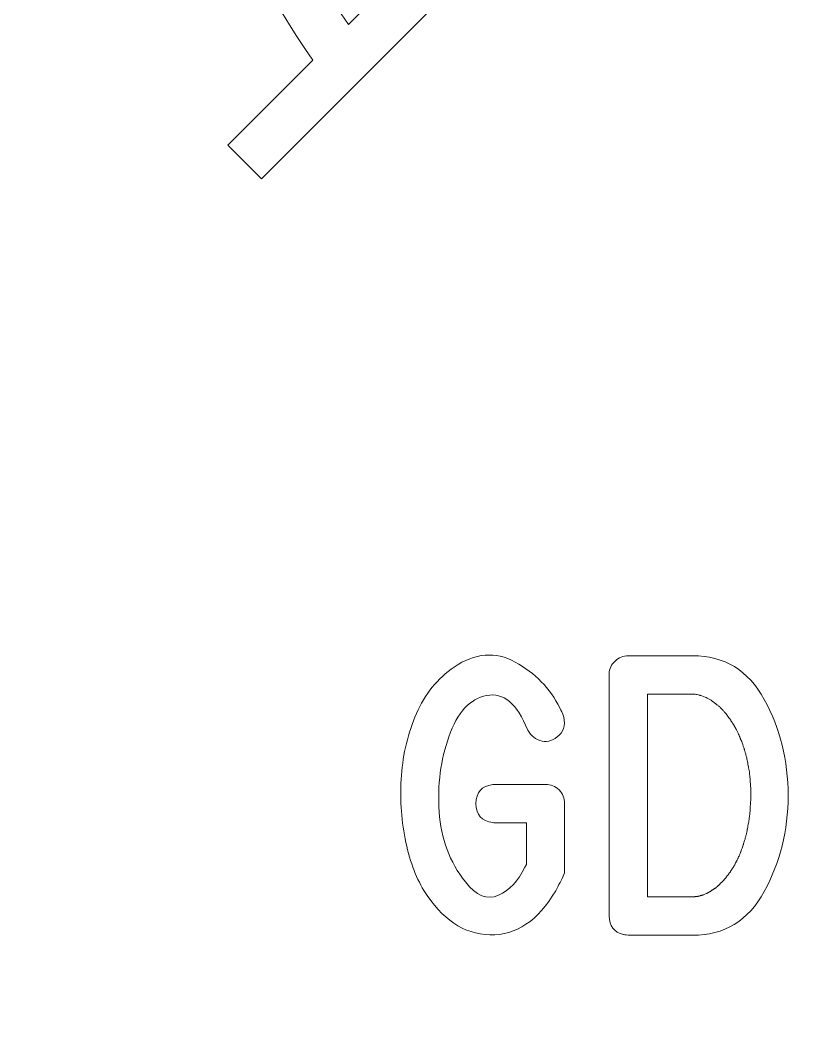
# Model space of a CAD drawing. Header units: millimetres. Extents: x -86 to 60, y -135 to 365.
# Drawn here: x -59.54 to -51.63, y 223.8 to 234.04 of the extents above; entities that cross this region are included whole.
import ezdxf

# ---------------------------------------------------------------- set-up
doc = ezdxf.new("R2010")
doc.units = ezdxf.units.MM
doc.header["$MEASUREMENT"] = 0
doc.layers.add('Cuts', color=7, linetype='Continuous', plot=False)
doc.layers.add('Engrave', color=7, linetype='Continuous')

msp = doc.modelspace()

# ---------------------------------------------------------------- linework, layer by layer
at = {"layer": 'Cuts', "color": 250, "lineweight": 9}
msp.add_open_spline([(57.4748, 154.4568), (57.8729, 154.4566), (58.2545, 154.2982), (58.5358, 154.0166), (58.5358, 154.0166), (58.8172, 153.7349), (58.975, 153.3549), (58.9748, 152.9568), (58.9748, 152.9568), (58.9748, 152.9568), (58.9748, 148.9068), (58.9748, 148.9068), (58.9748, 148.9068), (58.9745, 148.5088), (58.8162, 148.1271), (58.5345, 147.8458), (58.5345, 147.8458), (58.2528, 147.5645), (57.8729, 147.4066), (57.4748, 147.4068), (57.4748, 147.4068), (57.4748, 147.4068), (50.5123, 147.4068), (50.5123, 147.4068), (50.5123, 147.4068), (50.1147, 147.4071), (49.7333, 147.2494), (49.452, 146.9685), (49.452, 146.9685), (49.1707, 146.6875), (49.0125, 146.3044), (49.0123, 145.9068), (49.0123, 145.9068), (49.0123, 145.9068), (49.0123, 129.4193), (49.0123, 129.4193), (49.0123, 129.4193), (49.012, 129.0213), (48.8537, 128.6396), (48.572, 128.3583), (48.572, 128.3583), (48.2903, 128.077), (47.9104, 127.9191), (47.5123, 127.9193), (47.5123, 127.9193), (47.5123, 127.9193), (-74.0127, 127.9193), (-74.0127, 127.9193), (-74.0127, 127.9193), (-74.4108, 127.9196), (-74.7925, 128.078), (-75.0738, 128.3596), (-75.0738, 128.3596), (-75.3551, 128.6413), (-75.513, 129.0213), (-75.5127, 129.4193), (-75.5127, 129.4193), (-75.5127, 129.4193), (-75.5127, 160.4568), (-75.5127, 160.4568), (-75.5127, 160.4568), (-75.5117, 162.0471), (-76.1425, 163.5727), (-77.2663, 164.6979), (-77.2663, 164.6979), (-78.3901, 165.8231), (-79.9224, 166.4558), (-81.5127, 166.4568), (-81.5127, 166.4568), (-81.5127, 166.4568), (-83.9752, 166.4568), (-83.9752, 166.4568), (-83.9752, 166.4568), (-84.3733, 166.4571), (-84.755, 166.6155), (-85.0363, 166.8971), (-85.0363, 166.8971), (-85.3176, 167.1788), (-85.4755, 167.5588), (-85.4752, 167.9568), (-85.4752, 167.9568), (-85.4752, 167.9568), (-85.4752, 210.1068), (-85.4752, 210.1068), (-85.4752, 210.1068), (-85.475, 210.5049), (-85.3166, 210.8866), (-85.0349, 211.1679), (-85.0349, 211.1679), (-84.7533, 211.4492), (-84.3733, 211.6071), (-83.9752, 211.6068), (-83.9752, 211.6068), (-83.9752, 211.6068), (-81.5127, 211.6068), (-81.5127, 211.6068), (-81.5127, 211.6068), (-79.9224, 211.6058), (-78.3969, 212.2366), (-77.2716, 213.3604), (-77.2716, 213.3604), (-76.1464, 214.4842), (-75.5137, 216.0166), (-75.5127, 217.6068), (-75.5127, 217.6068), (-75.5127, 217.6068), (-75.5127, 248.6443), (-75.5127, 248.6443), (-75.5127, 248.6443), (-75.5125, 249.0424), (-75.3541, 249.4241), (-75.0724, 249.7054), (-75.0724, 249.7054), (-74.7908, 249.9867), (-74.4108, 250.1446), (-74.0127, 250.1443), (-74.0127, 250.1443), (-74.0127, 250.1443), (47.5123, 250.1443), (47.5123, 250.1443), (47.5123, 250.1443), (47.9104, 250.1441), (48.292, 249.9857), (48.5733, 249.7041), (48.5733, 249.7041), (48.8547, 249.4224), (49.0125, 249.0424), (49.0123, 248.6443), (49.0123, 248.6443), (49.0123, 248.6443), (49.0123, 217.6068), (49.0123, 217.6068), (49.0123, 217.6068), (49.0113, 216.0166), (49.6421, 214.491), (50.7659, 213.3658), (50.7659, 213.3658), (51.8897, 212.2406), (53.422, 211.6079), (55.0123, 211.6068), (55.0123, 211.6068), (55.0123, 211.6068), (57.4748, 211.6068), (57.4748, 211.6068), (57.4748, 211.6068), (57.8729, 211.6066), (58.2545, 211.4482), (58.5358, 211.1666), (58.5358, 211.1666), (58.8172, 210.8849), (58.975, 210.5049), (58.9748, 210.1068), (58.9748, 210.1068), (58.9748, 210.1068), (58.9748, 167.9568), (58.9748, 167.9568), (58.9748, 167.9568), (58.9745, 167.5588), (58.8162, 167.1771), (58.5345, 166.8958), (58.5345, 166.8958), (58.2528, 166.6145), (57.8729, 166.4566), (57.4748, 166.4568), (57.4748, 166.4568), (57.4748, 166.4568), (55.0123, 166.4568), (55.0123, 166.4568), (55.0123, 166.4568), (53.422, 166.4579), (51.8964, 165.8271), (50.7712, 164.7033), (50.7712, 164.7033), (49.646, 163.5795), (49.0133, 162.0471), (49.0123, 160.4568), (49.0123, 160.4568), (49.0123, 160.4568), (49.0123, 155.9568), (49.0123, 155.9568), (49.0123, 155.9568), (49.012, 155.5593), (49.1697, 155.1779), (49.4507, 154.8966), (49.4507, 154.8966), (49.7316, 154.6153), (50.1147, 154.4571), (50.5123, 154.4568), (50.5123, 154.4568), (50.5123, 154.4568), (57.4748, 154.4568), (57.4748, 154.4568)], degree=3, knots=[0, 0, 0, 0, 0.0204082, 0.0204082, 0.0204082, 0.0204082, 0.0408163, 0.0408163, 0.0408163, 0.0408163, 0.0612245, 0.0612245, 0.0612245, 0.0612245, 0.0816327, 0.0816327, 0.0816327, 0.0816327, 0.1020408, 0.1020408, 0.1020408, 0.1020408, 0.122449, 0.122449, 0.122449, 0.122449, 0.1428571, 0.1428571, 0.1428571, 0.1428571, 0.1632653, 0.1632653, 0.1632653, 0.1632653, 0.1836735, 0.1836735, 0.1836735, 0.1836735, 0.2040816, 0.2040816, 0.2040816, 0.2040816, 0.2244898, 0.2244898, 0.2244898, 0.2244898, 0.244898, 0.244898, 0.244898, 0.244898, 0.2653061, 0.2653061, 0.2653061, 0.2653061, 0.2857143, 0.2857143, 0.2857143, 0.2857143, 0.3061224, 0.3061224, 0.3061224, 0.3061224, 0.3265306, 0.3265306, 0.3265306, 0.3265306, 0.3469388, 0.3469388, 0.3469388, 0.3469388, 0.3673469, 0.3673469, 0.3673469, 0.3673469, 0.3877551, 0.3877551, 0.3877551, 0.3877551, 0.4081633, 0.4081633, 0.4081633, 0.4081633, 0.4285714, 0.4285714, 0.4285714, 0.4285714, 0.4489796, 0.4489796, 0.4489796, 0.4489796, 0.4693878, 0.4693878, 0.4693878, 0.4693878, 0.4897959, 0.4897959, 0.4897959, 0.4897959, 0.5102041, 0.5102041, 0.5102041, 0.5102041, 0.5306122, 0.5306122, 0.5306122, 0.5306122, 0.5510204, 0.5510204, 0.5510204, 0.5510204, 0.5714286, 0.5714286, 0.5714286, 0.5714286, 0.5918367, 0.5918367, 0.5918367, 0.5918367, 0.6122449, 0.6122449, 0.6122449, 0.6122449, 0.6326531, 0.6326531, 0.6326531, 0.6326531, 0.6530612, 0.6530612, 0.6530612, 0.6530612, 0.6734694, 0.6734694, 0.6734694, 0.6734694, 0.6938776, 0.6938776, 0.6938776, 0.6938776, 0.7142857, 0.7142857, 0.7142857, 0.7142857, 0.7346939, 0.7346939, 0.7346939, 0.7346939, 0.755102, 0.755102, 0.755102, 0.755102, 0.7755102, 0.7755102, 0.7755102, 0.7755102, 0.7959184, 0.7959184, 0.7959184, 0.7959184, 0.8163265, 0.8163265, 0.8163265, 0.8163265, 0.8367347, 0.8367347, 0.8367347, 0.8367347, 0.8571429, 0.8571429, 0.8571429, 0.8571429, 0.877551, 0.877551, 0.877551, 0.877551, 0.8979592, 0.8979592, 0.8979592, 0.8979592, 0.9183673, 0.9183673, 0.9183673, 0.9183673, 0.9387755, 0.9387755, 0.9387755, 0.9387755, 0.9591837, 0.9591837, 0.9591837, 0.9591837, 1, 1, 1, 1], dxfattribs=at)
at = {"layer": 'Engrave', "color": 240, "lineweight": 9}
for points, knots in [([(-55.0641, 234.4757), (-55.0641, 234.4757), (-57.1005, 232.4393), (-57.1005, 232.4393), (-57.1005, 232.4393), (-57.1005, 232.4393), (-57.4406, 232.7794), (-57.4406, 232.7794), (-57.4406, 232.7794), (-57.4406, 232.7794), (-56.5811, 233.6389), (-56.5811, 233.6389), (-56.5811, 233.6389), (-58.3559, 236.1343), (-58.1436, 239.5342), (-56.0766, 241.7935), (-56.0766, 241.7935), (-56.0766, 241.7935), (-55.7232, 241.439), (-55.7232, 241.439), (-55.7232, 241.439), (-57.5981, 239.3739), (-57.8064, 236.2935), (-56.2221, 233.9979), (-56.2221, 233.9979), (-56.2221, 233.9979), (-55.4042, 234.8158), (-55.4042, 234.8158), (-55.4042, 234.8158), (-55.4042, 234.8158), (-55.0641, 234.4757), (-55.0641, 234.4757)], [0, 0, 0, 0, 0.1111111, 0.1111111, 0.1111111, 0.1111111, 0.2222222, 0.2222222, 0.2222222, 0.2222222, 0.3333333, 0.3333333, 0.3333333, 0.3333333, 0.4444444, 0.4444444, 0.4444444, 0.4444444, 0.5555556, 0.5555556, 0.5555556, 0.5555556, 0.6666667, 0.6666667, 0.6666667, 0.6666667, 0.7777778, 0.7777778, 0.7777778, 0.7777778, 1, 1, 1, 1]), ([(-54.752, 225.94), (-54.752, 225.94), (-54.7642, 225.9414), (-54.7642, 225.9414), (-54.7642, 225.9414), (-54.8766, 225.955), (-54.9326, 226.019), (-54.9326, 226.1328), (-54.9326, 226.1328), (-54.9326, 226.2467), (-54.8766, 226.3106), (-54.7642, 226.3243), (-54.7642, 226.3243), (-54.7642, 226.3243), (-54.752, 226.3271), (-54.752, 226.3271), (-54.752, 226.3271), (-54.752, 226.3271), (-54.7398, 226.3271), (-54.7398, 226.3271), (-54.7398, 226.3271), (-54.7398, 226.3271), (-54.2313, 226.3271), (-54.2313, 226.3271), (-54.2313, 226.3271), (-54.1777, 226.3271), (-54.132, 226.3083), (-54.0939, 226.2702), (-54.0939, 226.2702), (-54.0558, 226.2321), (-54.037, 226.186), (-54.037, 226.1328), (-54.037, 226.1328), (-54.037, 226.1328), (-54.037, 225.4343), (-54.037, 225.4343), (-54.037, 225.4343), (-54.037, 225.4343), (-54.0535, 225.3986), (-54.0535, 225.3986), (-54.0535, 225.3986), (-54.0535, 225.3986), (-54.0629, 225.3765), (-54.0629, 225.3765), (-54.0629, 225.3765), (-54.0629, 225.3765), (-54.0728, 225.3558), (-54.0728, 225.3558), (-54.0728, 225.3558), (-54.0728, 225.3558), (-54.0836, 225.3351), (-54.0836, 225.3351), (-54.0836, 225.3351), (-54.0836, 225.3351), (-54.0949, 225.3144), (-54.0949, 225.3144), (-54.0949, 225.3144), (-54.0949, 225.3144), (-54.1043, 225.2937), (-54.1043, 225.2937), (-54.1043, 225.2937), (-54.1043, 225.2937), (-54.1156, 225.273), (-54.1156, 225.273), (-54.1156, 225.273), (-54.1156, 225.273), (-54.1278, 225.2523), (-54.1278, 225.2523), (-54.1278, 225.2523), (-54.3061, 224.9494), (-54.5276, 224.8012), (-54.792, 224.8078), (-54.792, 224.8078), (-55.0568, 224.8149), (-55.2788, 224.9644), (-55.4589, 225.2565), (-55.4589, 225.2565), (-55.5446, 225.3953), (-55.6076, 225.5689), (-55.649, 225.7782), (-55.649, 225.7782), (-55.6904, 225.987), (-55.7031, 226.2006), (-55.6861, 226.4188), (-55.6861, 226.4188), (-55.6697, 226.6371), (-55.6189, 226.8445), (-55.5342, 227.0416), (-55.5342, 227.0416), (-55.4491, 227.2387), (-55.3221, 227.3953), (-55.1532, 227.511), (-55.1532, 227.511), (-54.9415, 227.6545), (-54.736, 227.6709), (-54.5356, 227.5613), (-54.5356, 227.5613), (-54.3352, 227.4513), (-54.1857, 227.2975), (-54.0864, 227.099), (-54.0864, 227.099), (-54.0864, 227.099), (-54.0756, 227.0769), (-54.0756, 227.0769), (-54.0756, 227.0769), (-54.0756, 227.0769), (-54.0671, 227.0576), (-54.0671, 227.0576), (-54.0671, 227.0576), (-54.0671, 227.0576), (-54.0563, 227.0369), (-54.0563, 227.0369), (-54.0563, 227.0369), (-54.0248, 226.9499), (-54.037, 226.8784), (-54.0921, 226.8233), (-54.0921, 226.8233), (-54.1452, 226.7711), (-54.2031, 226.7514), (-54.2656, 226.7645), (-54.2656, 226.7645), (-54.3282, 226.7782), (-54.3762, 226.8149), (-54.4105, 226.8755), (-54.4105, 226.8755), (-54.5177, 227.1422), (-54.656, 227.2584), (-54.8258, 227.2241), (-54.8258, 227.2241), (-54.9952, 227.1902), (-55.1222, 227.0515), (-55.2068, 226.8083), (-55.2068, 226.8083), (-55.2896, 226.5731), (-55.3221, 226.32), (-55.3047, 226.0496), (-55.3047, 226.0496), (-55.2873, 225.7791), (-55.1988, 225.543), (-55.0398, 225.3421), (-55.0398, 225.3421), (-54.9307, 225.2015), (-54.8197, 225.1563), (-54.7064, 225.2067), (-54.7064, 225.2067), (-54.5935, 225.2575), (-54.5046, 225.3515), (-54.4392, 225.4894), (-54.4392, 225.4894), (-54.4392, 225.4894), (-54.4241, 225.5195), (-54.4241, 225.5195), (-54.4241, 225.5195), (-54.4241, 225.5195), (-54.4241, 225.94), (-54.4241, 225.94), (-54.4241, 225.94), (-54.4241, 225.94), (-54.752, 225.94), (-54.752, 225.94)], [0, 0, 0, 0, 0.0243902, 0.0243902, 0.0243902, 0.0243902, 0.0487805, 0.0487805, 0.0487805, 0.0487805, 0.0731707, 0.0731707, 0.0731707, 0.0731707, 0.097561, 0.097561, 0.097561, 0.097561, 0.1219512, 0.1219512, 0.1219512, 0.1219512, 0.1463415, 0.1463415, 0.1463415, 0.1463415, 0.1707317, 0.1707317, 0.1707317, 0.1707317, 0.195122, 0.195122, 0.195122, 0.195122, 0.2195122, 0.2195122, 0.2195122, 0.2195122, 0.2439024, 0.2439024, 0.2439024, 0.2439024, 0.2682927, 0.2682927, 0.2682927, 0.2682927, 0.2926829, 0.2926829, 0.2926829, 0.2926829, 0.3170732, 0.3170732, 0.3170732, 0.3170732, 0.3414634, 0.3414634, 0.3414634, 0.3414634, 0.3658537, 0.3658537, 0.3658537, 0.3658537, 0.3902439, 0.3902439, 0.3902439, 0.3902439, 0.4146341, 0.4146341, 0.4146341, 0.4146341, 0.4390244, 0.4390244, 0.4390244, 0.4390244, 0.4634146, 0.4634146, 0.4634146, 0.4634146, 0.4878049, 0.4878049, 0.4878049, 0.4878049, 0.5121951, 0.5121951, 0.5121951, 0.5121951, 0.5365854, 0.5365854, 0.5365854, 0.5365854, 0.5609756, 0.5609756, 0.5609756, 0.5609756, 0.5853659, 0.5853659, 0.5853659, 0.5853659, 0.6097561, 0.6097561, 0.6097561, 0.6097561, 0.6341463, 0.6341463, 0.6341463, 0.6341463, 0.6585366, 0.6585366, 0.6585366, 0.6585366, 0.6829268, 0.6829268, 0.6829268, 0.6829268, 0.7073171, 0.7073171, 0.7073171, 0.7073171, 0.7317073, 0.7317073, 0.7317073, 0.7317073, 0.7560976, 0.7560976, 0.7560976, 0.7560976, 0.7804878, 0.7804878, 0.7804878, 0.7804878, 0.804878, 0.804878, 0.804878, 0.804878, 0.8292683, 0.8292683, 0.8292683, 0.8292683, 0.8536585, 0.8536585, 0.8536585, 0.8536585, 0.8780488, 0.8780488, 0.8780488, 0.8780488, 0.902439, 0.902439, 0.902439, 0.902439, 0.9268293, 0.9268293, 0.9268293, 0.9268293, 0.9512195, 0.9512195, 0.9512195, 0.9512195, 1, 1, 1, 1]), ([(-53.3949, 227.6253), (-53.3949, 227.6253), (-52.7458, 227.6253), (-52.7458, 227.6253), (-52.7458, 227.6253), (-52.4232, 227.6253), (-52.1819, 227.4785), (-52.021, 227.1846), (-52.021, 227.1846), (-51.8601, 226.8906), (-51.7797, 226.567), (-51.7797, 226.2142), (-51.7797, 226.2142), (-51.7797, 225.8614), (-51.8606, 225.5383), (-52.0215, 225.2443), (-52.0215, 225.2443), (-52.1828, 224.9503), (-52.4241, 224.8031), (-52.7458, 224.8031), (-52.7458, 224.8031), (-52.7458, 224.8031), (-53.3949, 224.8031), (-53.3949, 224.8031), (-53.3949, 224.8031), (-53.3949, 224.8031), (-53.3921, 224.8031), (-53.3921, 224.8031), (-53.3921, 224.8031), (-53.3921, 224.8031), (-53.3949, 224.8031), (-53.3949, 224.8031), (-53.3949, 224.8031), (-53.4251, 224.8078), (-53.4415, 224.8106), (-53.4443, 224.8116), (-53.4443, 224.8116), (-53.5398, 224.8341), (-53.5873, 224.8967), (-53.5864, 224.9988), (-53.5864, 224.9988), (-53.5864, 224.9988), (-53.5878, 224.9988), (-53.5878, 224.9988), (-53.5878, 224.9988), (-53.5878, 224.9988), (-53.5864, 227.4324), (-53.5864, 227.4324), (-53.5864, 227.4324), (-53.5873, 227.4353), (-53.5878, 227.439), (-53.5878, 227.4433), (-53.5878, 227.4433), (-53.585, 227.4941), (-53.5652, 227.5369), (-53.5281, 227.5721), (-53.5281, 227.5721), (-53.4904, 227.6074), (-53.4457, 227.6253), (-53.3935, 227.6253), (-53.3935, 227.6253), (-53.3935, 227.6253), (-53.3949, 227.6253), (-53.3949, 227.6253)], [0, 0, 0, 0, 0.0588235, 0.0588235, 0.0588235, 0.0588235, 0.1176471, 0.1176471, 0.1176471, 0.1176471, 0.1764706, 0.1764706, 0.1764706, 0.1764706, 0.2352941, 0.2352941, 0.2352941, 0.2352941, 0.2941176, 0.2941176, 0.2941176, 0.2941176, 0.3529412, 0.3529412, 0.3529412, 0.3529412, 0.4117647, 0.4117647, 0.4117647, 0.4117647, 0.4705882, 0.4705882, 0.4705882, 0.4705882, 0.5294118, 0.5294118, 0.5294118, 0.5294118, 0.5882353, 0.5882353, 0.5882353, 0.5882353, 0.6470588, 0.6470588, 0.6470588, 0.6470588, 0.7058824, 0.7058824, 0.7058824, 0.7058824, 0.7647059, 0.7647059, 0.7647059, 0.7647059, 0.8235294, 0.8235294, 0.8235294, 0.8235294, 0.8823529, 0.8823529, 0.8823529, 0.8823529, 1, 1, 1, 1]), ([(-52.7458, 225.1916), (-52.744, 225.1916), (-52.7421, 225.1916), (-52.7402, 225.1916), (-52.7402, 225.1916), (-52.7383, 225.1916), (-52.736, 225.1916), (-52.7336, 225.1916), (-52.7336, 225.1916), (-52.7317, 225.1916), (-52.7299, 225.1921), (-52.7284, 225.1926), (-52.7284, 225.1926), (-52.727, 225.193), (-52.7251, 225.193), (-52.7223, 225.193), (-52.7223, 225.193), (-52.7204, 225.193), (-52.7186, 225.1935), (-52.7162, 225.194), (-52.7162, 225.194), (-52.7139, 225.1944), (-52.7115, 225.1944), (-52.7087, 225.1944), (-52.7087, 225.1944), (-52.7068, 225.1944), (-52.7049, 225.1949), (-52.703, 225.1949), (-52.703, 225.1949), (-52.7012, 225.1954), (-52.6988, 225.1959), (-52.696, 225.1959), (-52.696, 225.1959), (-52.6946, 225.1959), (-52.6927, 225.1959), (-52.6908, 225.1963), (-52.6908, 225.1963), (-52.6889, 225.1968), (-52.6866, 225.1973), (-52.6838, 225.1973), (-52.6838, 225.1973), (-52.68, 225.1991), (-52.6762, 225.2001), (-52.6729, 225.2001), (-52.6729, 225.2001), (-52.6711, 225.2001), (-52.6692, 225.2006), (-52.6673, 225.202), (-52.6673, 225.202), (-52.6654, 225.2034), (-52.6631, 225.2048), (-52.6602, 225.2053), (-52.6602, 225.2053), (-52.6584, 225.2053), (-52.6565, 225.2057), (-52.6541, 225.2062), (-52.6541, 225.2062), (-52.6518, 225.2067), (-52.6494, 225.2071), (-52.6466, 225.2081), (-52.6466, 225.2081), (-52.6447, 225.2081), (-52.6428, 225.2086), (-52.641, 225.2095), (-52.641, 225.2095), (-52.6391, 225.2104), (-52.6372, 225.2114), (-52.6344, 225.2123), (-52.6344, 225.2123), (-52.6287, 225.2142), (-52.6245, 225.2161), (-52.6217, 225.218), (-52.6217, 225.218), (-52.6052, 225.2236), (-52.6005, 225.225), (-52.608, 225.2236), (-52.608, 225.2236), (-52.6061, 225.2236), (-52.6043, 225.2241), (-52.6024, 225.2255), (-52.6024, 225.2255), (-52.6005, 225.2269), (-52.5981, 225.2278), (-52.5958, 225.2288), (-52.5958, 225.2288), (-52.5873, 225.2344), (-52.5836, 225.2368), (-52.5845, 225.2358), (-52.5845, 225.2358), (-52.5756, 225.2405), (-52.5709, 225.2429), (-52.5709, 225.2429), (-52.5709, 225.2429), (-52.569, 225.2438), (-52.5671, 225.2448), (-52.5652, 225.2462), (-52.5652, 225.2462), (-52.5633, 225.2476), (-52.561, 225.249), (-52.5582, 225.2509), (-52.5582, 225.2509), (-52.5502, 225.2565), (-52.5459, 225.2594), (-52.5459, 225.2594), (-52.5459, 225.2594), (-52.5441, 225.2603), (-52.5422, 225.2612), (-52.5398, 225.2626), (-52.5398, 225.2626), (-52.5375, 225.2641), (-52.5351, 225.2655), (-52.5323, 225.2674), (-52.5323, 225.2674), (-52.5304, 225.2683), (-52.5285, 225.2697), (-52.5267, 225.2716), (-52.5267, 225.2716), (-52.5248, 225.2735), (-52.5224, 225.2753), (-52.5196, 225.2772), (-52.5196, 225.2772), (-52.5182, 225.2782), (-52.5163, 225.2791), (-52.5144, 225.2805), (-52.5144, 225.2805), (-52.5125, 225.2819), (-52.5102, 225.2838), (-52.5074, 225.2852), (-52.5074, 225.2852), (-52.5055, 225.2871), (-52.5008, 225.2909), (-52.4937, 225.2965), (-52.4937, 225.2965), (-52.4862, 225.304), (-52.4824, 225.3073), (-52.4824, 225.3073), (-52.4824, 225.3073), (-52.4806, 225.3092), (-52.4791, 225.3111), (-52.4773, 225.313), (-52.4773, 225.313), (-52.4754, 225.3149), (-52.473, 225.3172), (-52.4702, 225.32), (-52.4702, 225.32), (-52.4683, 225.3219), (-52.4664, 225.3233), (-52.4646, 225.3252), (-52.4646, 225.3252), (-52.4627, 225.3271), (-52.4608, 225.3294), (-52.458, 225.3323), (-52.458, 225.3323), (-52.4552, 225.3341), (-52.4509, 225.3379), (-52.4453, 225.3431), (-52.4453, 225.3431), (-52.4434, 225.345), (-52.4415, 225.3468), (-52.4401, 225.3487), (-52.4401, 225.3487), (-52.4382, 225.3506), (-52.4359, 225.353), (-52.433, 225.3558), (-52.433, 225.3558), (-52.4312, 225.3577), (-52.4293, 225.3595), (-52.4274, 225.3619), (-52.4274, 225.3619), (-52.4255, 225.3642), (-52.4232, 225.3666), (-52.4208, 225.3694), (-52.4208, 225.3694), (-52.4095, 225.384), (-52.4058, 225.3887), (-52.4095, 225.3831), (-52.4095, 225.3831), (-52.4029, 225.3896), (-52.3992, 225.3948), (-52.3973, 225.3986), (-52.3973, 225.3986), (-52.3888, 225.4094), (-52.3851, 225.4146), (-52.386, 225.4136), (-52.386, 225.4136), (-52.3841, 225.4165), (-52.3823, 225.4188), (-52.3808, 225.4212), (-52.3808, 225.4212), (-52.379, 225.4235), (-52.3766, 225.4259), (-52.3738, 225.4287), (-52.3738, 225.4287), (-52.3719, 225.4315), (-52.3705, 225.4343), (-52.3691, 225.4372), (-52.3691, 225.4372), (-52.3677, 225.44), (-52.3653, 225.4423), (-52.363, 225.4452), (-52.363, 225.4452), (-52.362, 225.448), (-52.3601, 225.4508), (-52.3578, 225.4541), (-52.3578, 225.4541), (-52.3554, 225.4574), (-52.3536, 225.4602), (-52.3517, 225.463), (-52.3517, 225.463), (-52.346, 225.4706), (-52.3427, 225.4762), (-52.3409, 225.48), (-52.3409, 225.48), (-52.339, 225.4823), (-52.3371, 225.4856), (-52.3357, 225.4889), (-52.3357, 225.4889), (-52.3343, 225.4917), (-52.3324, 225.495), (-52.3296, 225.4978), (-52.3296, 225.4978), (-52.3277, 225.5002), (-52.3263, 225.5035), (-52.3249, 225.5068), (-52.3249, 225.5068), (-52.3235, 225.5096), (-52.3216, 225.5129), (-52.3188, 225.5157), (-52.3188, 225.5157), (-52.3169, 225.5199), (-52.314, 225.5261), (-52.3103, 225.5336), (-52.3103, 225.5336), (-52.3084, 225.5364), (-52.307, 225.5392), (-52.3056, 225.543), (-52.3056, 225.543), (-52.3042, 225.5467), (-52.3023, 225.5505), (-52.2995, 225.5543), (-52.2995, 225.5543), (-52.2976, 225.5571), (-52.2957, 225.5599), (-52.2943, 225.5632), (-52.2943, 225.5632), (-52.2934, 225.5665), (-52.291, 225.5698), (-52.2882, 225.5736), (-52.2882, 225.5736), (-52.2872, 225.5764), (-52.2863, 225.5792), (-52.2849, 225.583), (-52.2849, 225.583), (-52.2835, 225.5867), (-52.2821, 225.5905), (-52.2802, 225.5943), (-52.2802, 225.5943), (-52.2774, 225.5985), (-52.2741, 225.6055), (-52.2703, 225.615), (-52.2703, 225.615), (-52.2614, 225.6375), (-52.2581, 225.6451), (-52.2609, 225.6366), (-52.2609, 225.6366), (-52.26, 225.6394), (-52.2585, 225.6432), (-52.2571, 225.6469), (-52.2571, 225.6469), (-52.2557, 225.6512), (-52.2543, 225.6554), (-52.2524, 225.6587), (-52.2524, 225.6587), (-52.2515, 225.6625), (-52.2505, 225.6662), (-52.2491, 225.67), (-52.2491, 225.67), (-52.2477, 225.6737), (-52.2458, 225.6775), (-52.2444, 225.6822), (-52.2444, 225.6822), (-52.2416, 225.6907), (-52.2393, 225.6977), (-52.2374, 225.7043), (-52.2374, 225.7043), (-52.2364, 225.7081), (-52.2355, 225.7118), (-52.2341, 225.7156), (-52.2341, 225.7156), (-52.2327, 225.7189), (-52.2308, 225.7231), (-52.2289, 225.7278), (-52.2289, 225.7278), (-52.2327, 225.7184), (-52.2303, 225.7264), (-52.2223, 225.7514), (-52.2223, 225.7514), (-52.2204, 225.7556), (-52.2176, 225.7636), (-52.2139, 225.7744), (-52.2139, 225.7744), (-52.2139, 225.7782), (-52.2134, 225.7824), (-52.212, 225.7862), (-52.212, 225.7862), (-52.2106, 225.7904), (-52.2092, 225.7946), (-52.2082, 225.7993), (-52.2082, 225.7993), (-52.2073, 225.8031), (-52.2063, 225.8069), (-52.2054, 225.8111), (-52.2054, 225.8111), (-52.2049, 225.8153), (-52.2035, 225.8196), (-52.2016, 225.8243), (-52.2016, 225.8243), (-52.2016, 225.8271), (-52.2007, 225.8304), (-52.1993, 225.8346), (-52.1993, 225.8346), (-52.1979, 225.8388), (-52.1969, 225.8431), (-52.196, 225.8478), (-52.196, 225.8478), (-52.195, 225.8539), (-52.1936, 225.8628), (-52.1918, 225.8737), (-52.1918, 225.8737), (-52.1918, 225.8774), (-52.1913, 225.8812), (-52.1899, 225.8854), (-52.1899, 225.8854), (-52.1885, 225.8896), (-52.187, 225.8939), (-52.1866, 225.8986), (-52.1866, 225.8986), (-52.1866, 225.9023), (-52.1861, 225.9061), (-52.1852, 225.9103), (-52.1852, 225.9103), (-52.1842, 225.9146), (-52.1833, 225.9188), (-52.1823, 225.9235), (-52.1823, 225.9235), (-52.1814, 225.9301), (-52.18, 225.9386), (-52.1781, 225.9499), (-52.1781, 225.9499), (-52.1781, 225.9531), (-52.1772, 225.9574), (-52.1758, 225.9621), (-52.1758, 225.9621), (-52.1748, 225.9668), (-52.1734, 225.971), (-52.1725, 225.9757), (-52.1725, 225.9757), (-52.1725, 225.9823), (-52.1715, 225.9908), (-52.1696, 226.0021), (-52.1696, 226.0021), (-52.1696, 226.0058), (-52.1696, 226.0096), (-52.1692, 226.0138), (-52.1692, 226.0138), (-52.1687, 226.0181), (-52.1678, 226.0228), (-52.1668, 226.0279), (-52.1668, 226.0279), (-52.1654, 226.0392), (-52.1645, 226.0477), (-52.1645, 226.0543), (-52.1645, 226.0543), (-52.1635, 226.0609), (-52.1631, 226.0693), (-52.1631, 226.0806), (-52.1631, 226.0806), (-52.1621, 226.0872), (-52.1616, 226.0961), (-52.1616, 226.1079), (-52.1616, 226.1079), (-52.1607, 226.1145), (-52.1602, 226.1234), (-52.1602, 226.1342), (-52.1602, 226.1342), (-52.1602, 226.1389), (-52.1598, 226.1432), (-52.1593, 226.1474), (-52.1593, 226.1474), (-52.1588, 226.1516), (-52.1584, 226.1563), (-52.1574, 226.162), (-52.1574, 226.162), (-52.1574, 226.1658), (-52.1569, 226.1695), (-52.1565, 226.1737), (-52.1565, 226.1737), (-52.1565, 226.1775), (-52.156, 226.1827), (-52.156, 226.1879), (-52.156, 226.1879), (-52.156, 226.1916), (-52.156, 226.1959), (-52.156, 226.2006), (-52.156, 226.2006), (-52.156, 226.2048), (-52.156, 226.2095), (-52.156, 226.2142), (-52.156, 226.2142), (-52.156, 226.2189), (-52.156, 226.2231), (-52.156, 226.2274), (-52.156, 226.2274), (-52.156, 226.2316), (-52.156, 226.2358), (-52.156, 226.2405), (-52.156, 226.2405), (-52.156, 226.2448), (-52.1565, 226.2495), (-52.1565, 226.2532), (-52.1565, 226.2532), (-52.1569, 226.2575), (-52.1574, 226.2626), (-52.1574, 226.2678), (-52.1574, 226.2678), (-52.1574, 226.2716), (-52.1574, 226.2758), (-52.1574, 226.2805), (-52.1574, 226.2805), (-52.1574, 226.2848), (-52.1574, 226.2895), (-52.1574, 226.2942), (-52.1574, 226.2942), (-52.1574, 226.2998), (-52.1584, 226.3087), (-52.1602, 226.3219), (-52.1602, 226.3219), (-52.1602, 226.3327), (-52.1607, 226.3412), (-52.1616, 226.3464), (-52.1616, 226.3464), (-52.1616, 226.353), (-52.1626, 226.3624), (-52.1645, 226.3755), (-52.1645, 226.3755), (-52.1645, 226.3864), (-52.1649, 226.3948), (-52.1659, 226.4005), (-52.1659, 226.4005), (-52.1659, 226.4066), (-52.1664, 226.4155), (-52.1682, 226.4263), (-52.1682, 226.4263), (-52.1692, 226.4301), (-52.1701, 226.4343), (-52.1706, 226.439), (-52.1706, 226.439), (-52.1711, 226.4433), (-52.1711, 226.448), (-52.1711, 226.4527), (-52.1711, 226.4527), (-52.1729, 226.4635), (-52.1748, 226.4724), (-52.1767, 226.479), (-52.1767, 226.479), (-52.1776, 226.4823), (-52.1786, 226.4865), (-52.1795, 226.4903), (-52.1795, 226.4903), (-52.1805, 226.4945), (-52.1809, 226.4988), (-52.1809, 226.5035), (-52.1809, 226.5035), (-52.1819, 226.5101), (-52.1833, 226.5185), (-52.1852, 226.5298), (-52.1852, 226.5298), (-52.1861, 226.5364), (-52.187, 226.5449), (-52.1889, 226.5562), (-52.1889, 226.5562), (-52.1927, 226.567), (-52.195, 226.5754), (-52.196, 226.5806), (-52.196, 226.5806), (-52.1979, 226.5919), (-52.1993, 226.5994), (-52.2002, 226.6041), (-52.2002, 226.6041), (-52.2021, 226.6079), (-52.2035, 226.6117), (-52.2045, 226.6159), (-52.2045, 226.6159), (-52.2054, 226.6201), (-52.2059, 226.6244), (-52.2068, 226.6291), (-52.2068, 226.6291), (-52.2077, 226.6328), (-52.2092, 226.6366), (-52.211, 226.6408), (-52.211, 226.6408), (-52.2129, 226.6451), (-52.2139, 226.6493), (-52.2139, 226.654), (-52.2139, 226.654), (-52.2223, 226.6785), (-52.2247, 226.6864), (-52.2209, 226.677), (-52.2209, 226.677), (-52.2228, 226.6836), (-52.2247, 226.6916), (-52.2275, 226.7006), (-52.2275, 226.7006), (-52.2294, 226.7034), (-52.2313, 226.7067), (-52.2327, 226.7109), (-52.2327, 226.7109), (-52.2341, 226.7151), (-52.235, 226.7189), (-52.236, 226.7227), (-52.236, 226.7227), (-52.2369, 226.7255), (-52.2397, 226.7335), (-52.2444, 226.7462), (-52.2444, 226.7462), (-52.2477, 226.7551), (-52.2505, 226.7626), (-52.2524, 226.7683), (-52.2524, 226.7683), (-52.2543, 226.7711), (-52.2557, 226.7744), (-52.2571, 226.7786), (-52.2571, 226.7786), (-52.2585, 226.7829), (-52.26, 226.7866), (-52.2609, 226.7904), (-52.2609, 226.7904), (-52.2628, 226.7928), (-52.2647, 226.796), (-52.2661, 226.7998), (-52.2661, 226.7998), (-52.268, 226.8036), (-52.2694, 226.8073), (-52.2703, 226.8111), (-52.2703, 226.8111), (-52.2741, 226.82), (-52.2774, 226.8271), (-52.2802, 226.8318), (-52.2802, 226.8318), (-52.2839, 226.8407), (-52.2863, 226.8473), (-52.2882, 226.8511), (-52.2882, 226.8511), (-52.2919, 226.86), (-52.2952, 226.8671), (-52.2981, 226.8713), (-52.2981, 226.8713), (-52.2999, 226.8741), (-52.3018, 226.8774), (-52.3032, 226.8807), (-52.3032, 226.8807), (-52.3051, 226.8835), (-52.3065, 226.8868), (-52.3075, 226.8896), (-52.3075, 226.8896), (-52.3131, 226.8986), (-52.3169, 226.9052), (-52.3188, 226.9089), (-52.3188, 226.9089), (-52.3267, 226.9216), (-52.3305, 226.9277), (-52.3296, 226.9268), (-52.3296, 226.9268), (-52.3324, 226.9296), (-52.3343, 226.9324), (-52.3357, 226.9357), (-52.3357, 226.9357), (-52.3371, 226.939), (-52.339, 226.9419), (-52.3409, 226.9447), (-52.3409, 226.9447), (-52.3427, 226.9484), (-52.346, 226.9536), (-52.3517, 226.9611), (-52.3517, 226.9611), (-52.3536, 226.964), (-52.3554, 226.9668), (-52.3573, 226.9691), (-52.3573, 226.9691), (-52.3592, 226.972), (-52.3606, 226.9748), (-52.3616, 226.9776), (-52.3616, 226.9776), (-52.3658, 226.9861), (-52.3738, 226.9964), (-52.3846, 227.0091), (-52.3846, 227.0091), (-52.3865, 227.011), (-52.394, 227.0213), (-52.4067, 227.0397), (-52.4067, 227.0397), (-52.418, 227.0524), (-52.426, 227.0618), (-52.4316, 227.0674), (-52.4316, 227.0674), (-52.4373, 227.0736), (-52.4453, 227.0825), (-52.4566, 227.0933), (-52.4566, 227.0933), (-52.4636, 227.1018), (-52.4716, 227.1093), (-52.4801, 227.1168), (-52.4801, 227.1168), (-52.4862, 227.1215), (-52.4951, 227.1281), (-52.506, 227.1375), (-52.506, 227.1375), (-52.5154, 227.1451), (-52.5238, 227.1516), (-52.5323, 227.1582), (-52.5323, 227.1582), (-52.5535, 227.1719), (-52.5619, 227.178), (-52.5582, 227.1761), (-52.5582, 227.1761), (-52.577, 227.1869), (-52.585, 227.1921), (-52.5831, 227.1912), (-52.5831, 227.1912), (-52.5831, 227.1912), (-52.5916, 227.1954), (-52.608, 227.2039), (-52.608, 227.2039), (-52.6118, 227.2053), (-52.6203, 227.2086), (-52.6344, 227.2133), (-52.6344, 227.2133), (-52.6461, 227.218), (-52.6551, 227.2213), (-52.6602, 227.2231), (-52.6602, 227.2231), (-52.6649, 227.2236), (-52.6692, 227.225), (-52.6729, 227.2264), (-52.6729, 227.2264), (-52.6762, 227.2278), (-52.68, 227.2293), (-52.6838, 227.2311), (-52.6838, 227.2311), (-52.7002, 227.234), (-52.7087, 227.2354), (-52.7087, 227.2354), (-52.7087, 227.2354), (-52.7143, 227.2363), (-52.7223, 227.2368), (-52.7336, 227.2368), (-52.7336, 227.2368), (-52.736, 227.2368), (-52.7383, 227.2368), (-52.7402, 227.2368), (-52.7402, 227.2368), (-52.7421, 227.2368), (-52.744, 227.2368), (-52.7458, 227.2368), (-52.7458, 227.2368), (-52.7458, 227.2368), (-53.2007, 227.2368), (-53.2007, 227.2368), (-53.2007, 227.2368), (-53.2007, 227.2368), (-53.2007, 225.1916), (-53.2007, 225.1916), (-53.2007, 225.1916), (-53.2007, 225.1916), (-53.2007, 225.1916), (-53.2007, 225.1916), (-53.2007, 225.1916), (-53.2007, 225.1916), (-52.7458, 225.1916), (-52.7458, 225.1916)], [0, 0, 0, 0, 0.005848, 0.005848, 0.005848, 0.005848, 0.0116959, 0.0116959, 0.0116959, 0.0116959, 0.0175439, 0.0175439, 0.0175439, 0.0175439, 0.0233918, 0.0233918, 0.0233918, 0.0233918, 0.0292398, 0.0292398, 0.0292398, 0.0292398, 0.0350877, 0.0350877, 0.0350877, 0.0350877, 0.0409357, 0.0409357, 0.0409357, 0.0409357, 0.0467836, 0.0467836, 0.0467836, 0.0467836, 0.0526316, 0.0526316, 0.0526316, 0.0526316, 0.0584795, 0.0584795, 0.0584795, 0.0584795, 0.0643275, 0.0643275, 0.0643275, 0.0643275, 0.0701754, 0.0701754, 0.0701754, 0.0701754, 0.0760234, 0.0760234, 0.0760234, 0.0760234, 0.0818713, 0.0818713, 0.0818713, 0.0818713, 0.0877193, 0.0877193, 0.0877193, 0.0877193, 0.0935673, 0.0935673, 0.0935673, 0.0935673, 0.0994152, 0.0994152, 0.0994152, 0.0994152, 0.1052632, 0.1052632, 0.1052632, 0.1052632, 0.1111111, 0.1111111, 0.1111111, 0.1111111, 0.1169591, 0.1169591, 0.1169591, 0.1169591, 0.122807, 0.122807, 0.122807, 0.122807, 0.128655, 0.128655, 0.128655, 0.128655, 0.1345029, 0.1345029, 0.1345029, 0.1345029, 0.1403509, 0.1403509, 0.1403509, 0.1403509, 0.1461988, 0.1461988, 0.1461988, 0.1461988, 0.1520468, 0.1520468, 0.1520468, 0.1520468, 0.1578947, 0.1578947, 0.1578947, 0.1578947, 0.1637427, 0.1637427, 0.1637427, 0.1637427, 0.1695906, 0.1695906, 0.1695906, 0.1695906, 0.1754386, 0.1754386, 0.1754386, 0.1754386, 0.1812865, 0.1812865, 0.1812865, 0.1812865, 0.1871345, 0.1871345, 0.1871345, 0.1871345, 0.1929825, 0.1929825, 0.1929825, 0.1929825, 0.1988304, 0.1988304, 0.1988304, 0.1988304, 0.2046784, 0.2046784, 0.2046784, 0.2046784, 0.2105263, 0.2105263, 0.2105263, 0.2105263, 0.2163743, 0.2163743, 0.2163743, 0.2163743, 0.2222222, 0.2222222, 0.2222222, 0.2222222, 0.2280702, 0.2280702, 0.2280702, 0.2280702, 0.2339181, 0.2339181, 0.2339181, 0.2339181, 0.2397661, 0.2397661, 0.2397661, 0.2397661, 0.245614, 0.245614, 0.245614, 0.245614, 0.251462, 0.251462, 0.251462, 0.251462, 0.2573099, 0.2573099, 0.2573099, 0.2573099, 0.2631579, 0.2631579, 0.2631579, 0.2631579, 0.2690058, 0.2690058, 0.2690058, 0.2690058, 0.2748538, 0.2748538, 0.2748538, 0.2748538, 0.2807018, 0.2807018, 0.2807018, 0.2807018, 0.2865497, 0.2865497, 0.2865497, 0.2865497, 0.2923977, 0.2923977, 0.2923977, 0.2923977, 0.2982456, 0.2982456, 0.2982456, 0.2982456, 0.3040936, 0.3040936, 0.3040936, 0.3040936, 0.3099415, 0.3099415, 0.3099415, 0.3099415, 0.3157895, 0.3157895, 0.3157895, 0.3157895, 0.3216374, 0.3216374, 0.3216374, 0.3216374, 0.3274854, 0.3274854, 0.3274854, 0.3274854, 0.3333333, 0.3333333, 0.3333333, 0.3333333, 0.3391813, 0.3391813, 0.3391813, 0.3391813, 0.3450292, 0.3450292, 0.3450292, 0.3450292, 0.3508772, 0.3508772, 0.3508772, 0.3508772, 0.3567251, 0.3567251, 0.3567251, 0.3567251, 0.3625731, 0.3625731, 0.3625731, 0.3625731, 0.3684211, 0.3684211, 0.3684211, 0.3684211, 0.374269, 0.374269, 0.374269, 0.374269, 0.380117, 0.380117, 0.380117, 0.380117, 0.3859649, 0.3859649, 0.3859649, 0.3859649, 0.3918129, 0.3918129, 0.3918129, 0.3918129, 0.3976608, 0.3976608, 0.3976608, 0.3976608, 0.4035088, 0.4035088, 0.4035088, 0.4035088, 0.4093567, 0.4093567, 0.4093567, 0.4093567, 0.4152047, 0.4152047, 0.4152047, 0.4152047, 0.4210526, 0.4210526, 0.4210526, 0.4210526, 0.4269006, 0.4269006, 0.4269006, 0.4269006, 0.4327485, 0.4327485, 0.4327485, 0.4327485, 0.4385965, 0.4385965, 0.4385965, 0.4385965, 0.4444444, 0.4444444, 0.4444444, 0.4444444, 0.4502924, 0.4502924, 0.4502924, 0.4502924, 0.4561404, 0.4561404, 0.4561404, 0.4561404, 0.4619883, 0.4619883, 0.4619883, 0.4619883, 0.4678363, 0.4678363, 0.4678363, 0.4678363, 0.4736842, 0.4736842, 0.4736842, 0.4736842, 0.4795322, 0.4795322, 0.4795322, 0.4795322, 0.4853801, 0.4853801, 0.4853801, 0.4853801, 0.4912281, 0.4912281, 0.4912281, 0.4912281, 0.497076, 0.497076, 0.497076, 0.497076, 0.502924, 0.502924, 0.502924, 0.502924, 0.5087719, 0.5087719, 0.5087719, 0.5087719, 0.5146199, 0.5146199, 0.5146199, 0.5146199, 0.5204678, 0.5204678, 0.5204678, 0.5204678, 0.5263158, 0.5263158, 0.5263158, 0.5263158, 0.5321637, 0.5321637, 0.5321637, 0.5321637, 0.5380117, 0.5380117, 0.5380117, 0.5380117, 0.5438596, 0.5438596, 0.5438596, 0.5438596, 0.5497076, 0.5497076, 0.5497076, 0.5497076, 0.5555556, 0.5555556, 0.5555556, 0.5555556, 0.5614035, 0.5614035, 0.5614035, 0.5614035, 0.5672515, 0.5672515, 0.5672515, 0.5672515, 0.5730994, 0.5730994, 0.5730994, 0.5730994, 0.5789474, 0.5789474, 0.5789474, 0.5789474, 0.5847953, 0.5847953, 0.5847953, 0.5847953, 0.5906433, 0.5906433, 0.5906433, 0.5906433, 0.5964912, 0.5964912, 0.5964912, 0.5964912, 0.6023392, 0.6023392, 0.6023392, 0.6023392, 0.6081871, 0.6081871, 0.6081871, 0.6081871, 0.6140351, 0.6140351, 0.6140351, 0.6140351, 0.619883, 0.619883, 0.619883, 0.619883, 0.625731, 0.625731, 0.625731, 0.625731, 0.6315789, 0.6315789, 0.6315789, 0.6315789, 0.6374269, 0.6374269, 0.6374269, 0.6374269, 0.6432749, 0.6432749, 0.6432749, 0.6432749, 0.6491228, 0.6491228, 0.6491228, 0.6491228, 0.6549708, 0.6549708, 0.6549708, 0.6549708, 0.6608187, 0.6608187, 0.6608187, 0.6608187, 0.6666667, 0.6666667, 0.6666667, 0.6666667, 0.6725146, 0.6725146, 0.6725146, 0.6725146, 0.6783626, 0.6783626, 0.6783626, 0.6783626, 0.6842105, 0.6842105, 0.6842105, 0.6842105, 0.6900585, 0.6900585, 0.6900585, 0.6900585, 0.6959064, 0.6959064, 0.6959064, 0.6959064, 0.7017544, 0.7017544, 0.7017544, 0.7017544, 0.7076023, 0.7076023, 0.7076023, 0.7076023, 0.7134503, 0.7134503, 0.7134503, 0.7134503, 0.7192982, 0.7192982, 0.7192982, 0.7192982, 0.7251462, 0.7251462, 0.7251462, 0.7251462, 0.7309942, 0.7309942, 0.7309942, 0.7309942, 0.7368421, 0.7368421, 0.7368421, 0.7368421, 0.7426901, 0.7426901, 0.7426901, 0.7426901, 0.748538, 0.748538, 0.748538, 0.748538, 0.754386, 0.754386, 0.754386, 0.754386, 0.7602339, 0.7602339, 0.7602339, 0.7602339, 0.7660819, 0.7660819, 0.7660819, 0.7660819, 0.7719298, 0.7719298, 0.7719298, 0.7719298, 0.7777778, 0.7777778, 0.7777778, 0.7777778, 0.7836257, 0.7836257, 0.7836257, 0.7836257, 0.7894737, 0.7894737, 0.7894737, 0.7894737, 0.7953216, 0.7953216, 0.7953216, 0.7953216, 0.8011696, 0.8011696, 0.8011696, 0.8011696, 0.8070175, 0.8070175, 0.8070175, 0.8070175, 0.8128655, 0.8128655, 0.8128655, 0.8128655, 0.8187135, 0.8187135, 0.8187135, 0.8187135, 0.8245614, 0.8245614, 0.8245614, 0.8245614, 0.8304094, 0.8304094, 0.8304094, 0.8304094, 0.8362573, 0.8362573, 0.8362573, 0.8362573, 0.8421053, 0.8421053, 0.8421053, 0.8421053, 0.8479532, 0.8479532, 0.8479532, 0.8479532, 0.8538012, 0.8538012, 0.8538012, 0.8538012, 0.8596491, 0.8596491, 0.8596491, 0.8596491, 0.8654971, 0.8654971, 0.8654971, 0.8654971, 0.871345, 0.871345, 0.871345, 0.871345, 0.877193, 0.877193, 0.877193, 0.877193, 0.8830409, 0.8830409, 0.8830409, 0.8830409, 0.8888889, 0.8888889, 0.8888889, 0.8888889, 0.8947368, 0.8947368, 0.8947368, 0.8947368, 0.9005848, 0.9005848, 0.9005848, 0.9005848, 0.9064327, 0.9064327, 0.9064327, 0.9064327, 0.9122807, 0.9122807, 0.9122807, 0.9122807, 0.9181287, 0.9181287, 0.9181287, 0.9181287, 0.9239766, 0.9239766, 0.9239766, 0.9239766, 0.9298246, 0.9298246, 0.9298246, 0.9298246, 0.9356725, 0.9356725, 0.9356725, 0.9356725, 0.9415205, 0.9415205, 0.9415205, 0.9415205, 0.9473684, 0.9473684, 0.9473684, 0.9473684, 0.9532164, 0.9532164, 0.9532164, 0.9532164, 0.9590643, 0.9590643, 0.9590643, 0.9590643, 0.9649123, 0.9649123, 0.9649123, 0.9649123, 0.9707602, 0.9707602, 0.9707602, 0.9707602, 0.9766082, 0.9766082, 0.9766082, 0.9766082, 0.9824561, 0.9824561, 0.9824561, 0.9824561, 0.9883041, 0.9883041, 0.9883041, 0.9883041, 1, 1, 1, 1])]:
    msp.add_open_spline(points, degree=3, knots=knots, dxfattribs=at)

doc.saveas('drawing.dxf')
